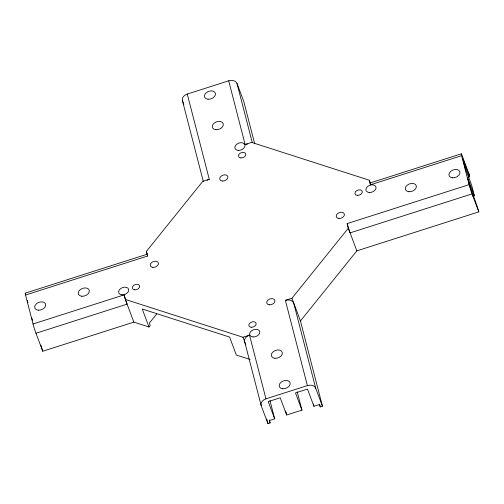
<?xml version="1.0" encoding="UTF-8"?>
<svg xmlns="http://www.w3.org/2000/svg" width="504" height="504" viewBox="0 0 504 504"><rect width="100%" height="100%" fill="white"/><g stroke="black" fill="none" stroke-linecap="round" stroke-linejoin="round"><path stroke-width="0.76" d="M156.775 313.872L149.379 323.07L150.261 325.414L148.995 326.989L133.85 322.119L42.733 351.238L35.973 333.251A6.88 0.365 72.3 0 1 33.031 323.984L25.553 295.029L147.502 256.057L146.324 251.49L202.734 181.383L209.273 179.292L187.268 94.059L228.69 80.816A6.88 5.002 -14.5 0 1 236.993 83.425L243.76 101.411L254.722 143.867M261.179 405.626A6.88 5.002 -14.5 0 1 265.954 398.84L249.518 335.16A6.88 5.002 -14.5 0 0 244.736 341.939L261.179 405.626L267.939 423.612L270.119 422.913L269.237 420.569L274.693 418.83L268.223 401.625L280.218 397.788L286.682 414.994L301.946 410.117L295.476 392.912L307.471 389.082L313.935 406.287L319.385 404.542L320.267 406.892L322.447 406.192L315.687 388.206A6.88 5.002 -14.5 0 0 307.383 385.604L285.377 300.371L291.917 298.28L348.327 228.173L347.149 223.606L469.098 184.634L461.62 155.679L370.503 184.798L369.325 180.224L251.672 142.412L245.133 144.503L228.69 80.816M322.447 406.192L300.441 320.96L356.851 250.853L478.8 211.882C475.814 200.592 470.32 190.09 467.907 178.618L474.377 195.823L472.891 196.295M25.206 293.189L147.155 254.218M370.156 182.952L461.273 153.84M467.964 177.251L469.457 176.772L468.474 172.96L469.356 175.31L468.966 173.786L462.2 155.799A6.88 0.365 72.3 0 0 461.62 155.679M33.031 323.984L124.142 294.865A6.88 0.365 72.3 0 0 127.09 304.132L35.973 333.251M478.8 211.882L472.04 193.895L350.091 232.867A6.88 0.365 72.3 0 1 347.149 223.606M124.142 294.865L125.326 299.439L242.972 337.252L249.518 335.16M265.954 398.84L307.383 385.604M250.053 359.465L236.351 355.062L229.591 337.075L142.235 308.996L148.995 326.989M469.457 176.772L462.993 159.566L465.154 167.952L471.624 185.157L474.377 195.823M369.325 180.224L370.333 182.902M348.327 228.173L356.851 250.853M291.917 298.28L300.441 320.96M187.268 94.059A6.88 5.002 -14.5 0 0 182.486 100.838L183.84 104.435M242.972 337.252L245.82 344.818M146.324 251.49L147.332 254.167M125.326 299.439L133.85 322.119M236.993 83.425L252.265 142.556M315.687 388.206L293.681 302.973A6.88 5.002 -14.5 0 0 285.377 300.371M319.681 404.611L320.267 406.892M313.349 404.013L313.935 406.287M297.221 391.829L301.946 410.117M285.699 411.188L286.682 414.994M269.974 400.56L274.693 418.83M269.338 419.889L270.119 422.913M266.767 419.063L267.939 423.612M182.486 100.838L203.314 181.509M42.733 351.238L40.868 345.082M27.317 300.447L27.909 302.728M31.846 317.967L32.432 320.254M147.502 256.057A6.88 0.365 72.3 0 1 147.363 254.444M25.553 295.029A6.88 0.365 72.3 0 1 25.414 293.416M207.144 180.293A6.88 5.002 -14.5 0 1 209.273 179.292M245.133 144.503A6.88 5.002 -14.5 0 1 247.477 144.068M472.04 193.895A6.88 0.365 72.3 0 1 469.098 184.634M370.503 184.798A6.88 0.365 72.3 0 1 370.364 183.179M38.323 310.193A5.733 3.925 -20.6 0 0 45.644 304.284A5.733 3.925 -20.6 0 0 36.616 303.597A5.733 3.925 -20.6 0 0 38.323 310.193M81.925 296.257A5.733 3.925 -20.6 0 0 89.252 290.348A5.733 3.925 -20.6 0 0 80.224 289.661A5.733 3.925 -20.6 0 0 81.925 296.257M121.962 294.846A5.273 3.61 -20.6 0 0 128.703 289.403A5.273 3.61 -20.6 0 0 120.393 288.773A5.273 3.61 -20.6 0 0 121.962 294.846M134.782 289.819A3.78 2.589 -20.6 0 0 139.614 285.913A3.78 2.589 -20.6 0 0 133.661 285.466A3.78 2.589 -20.6 0 0 134.782 289.819M152.951 267.385A4.24 2.904 -20.6 0 0 158.376 263.006A4.24 2.904 -20.6 0 0 151.691 262.502A4.24 2.904 -20.6 0 0 152.951 267.385M208.07 99.231A5.733 3.925 -20.6 0 0 215.397 93.316A5.733 3.925 -20.6 0 0 206.369 92.629A5.733 3.925 -20.6 0 0 208.07 99.231M215.939 129.704A5.733 3.925 -20.6 0 0 223.266 123.795A5.733 3.925 -20.6 0 0 214.238 123.108A5.733 3.925 -20.6 0 0 215.939 129.704M238.203 150.381A5.273 3.61 -20.6 0 0 244.944 144.938A5.273 3.61 -20.6 0 0 236.634 144.308A5.273 3.61 -20.6 0 0 238.203 150.381M240.918 157.916A3.78 2.589 -20.6 0 0 245.75 154.016A3.78 2.589 -20.6 0 0 239.791 153.562A3.78 2.589 -20.6 0 0 240.918 157.916M222.447 181.018A4.24 2.904 -20.6 0 0 227.865 176.646A4.24 2.904 -20.6 0 0 221.187 176.135A4.24 2.904 -20.6 0 0 222.447 181.018M282.832 388.773A5.733 3.925 -20.6 0 0 290.153 382.864A5.733 3.925 -20.6 0 0 281.125 382.177A5.733 3.925 -20.6 0 0 282.832 388.773M274.957 358.294A5.733 3.925 -20.6 0 0 282.284 352.384A5.733 3.925 -20.6 0 0 273.256 351.697A5.733 3.925 -20.6 0 0 274.957 358.294M252.995 336.956A5.273 3.61 -20.6 0 0 259.736 331.519A5.273 3.61 -20.6 0 0 251.433 330.882A5.273 3.61 -20.6 0 0 252.995 336.956M251.257 327.254A3.78 2.589 -20.6 0 0 256.095 323.348A3.78 2.589 -20.6 0 0 250.135 322.894A3.78 2.589 -20.6 0 0 251.257 327.254M269.432 304.813A4.24 2.904 -20.6 0 0 274.85 300.441A4.24 2.904 -20.6 0 0 268.166 299.93A4.24 2.904 -20.6 0 0 269.432 304.813M452.579 177.811A5.733 3.925 -20.6 0 0 459.906 171.896A5.733 3.925 -20.6 0 0 450.878 171.209A5.733 3.925 -20.6 0 0 452.579 177.811M408.977 191.747A5.733 3.925 -20.6 0 0 416.298 185.831A5.733 3.925 -20.6 0 0 407.27 185.144A5.733 3.925 -20.6 0 0 408.977 191.747M369.243 192.49A5.273 3.61 -20.6 0 0 375.978 187.053A5.273 3.61 -20.6 0 0 367.674 186.423A5.273 3.61 -20.6 0 0 369.243 192.49M357.393 195.35A3.78 2.589 -20.6 0 0 362.225 191.444A3.78 2.589 -20.6 0 0 356.271 190.991A3.78 2.589 -20.6 0 0 357.393 195.35M338.921 218.453A4.24 2.904 -20.6 0 0 344.345 214.074A4.24 2.904 -20.6 0 0 337.661 213.57A4.24 2.904 -20.6 0 0 338.921 218.453"/></g></svg>
